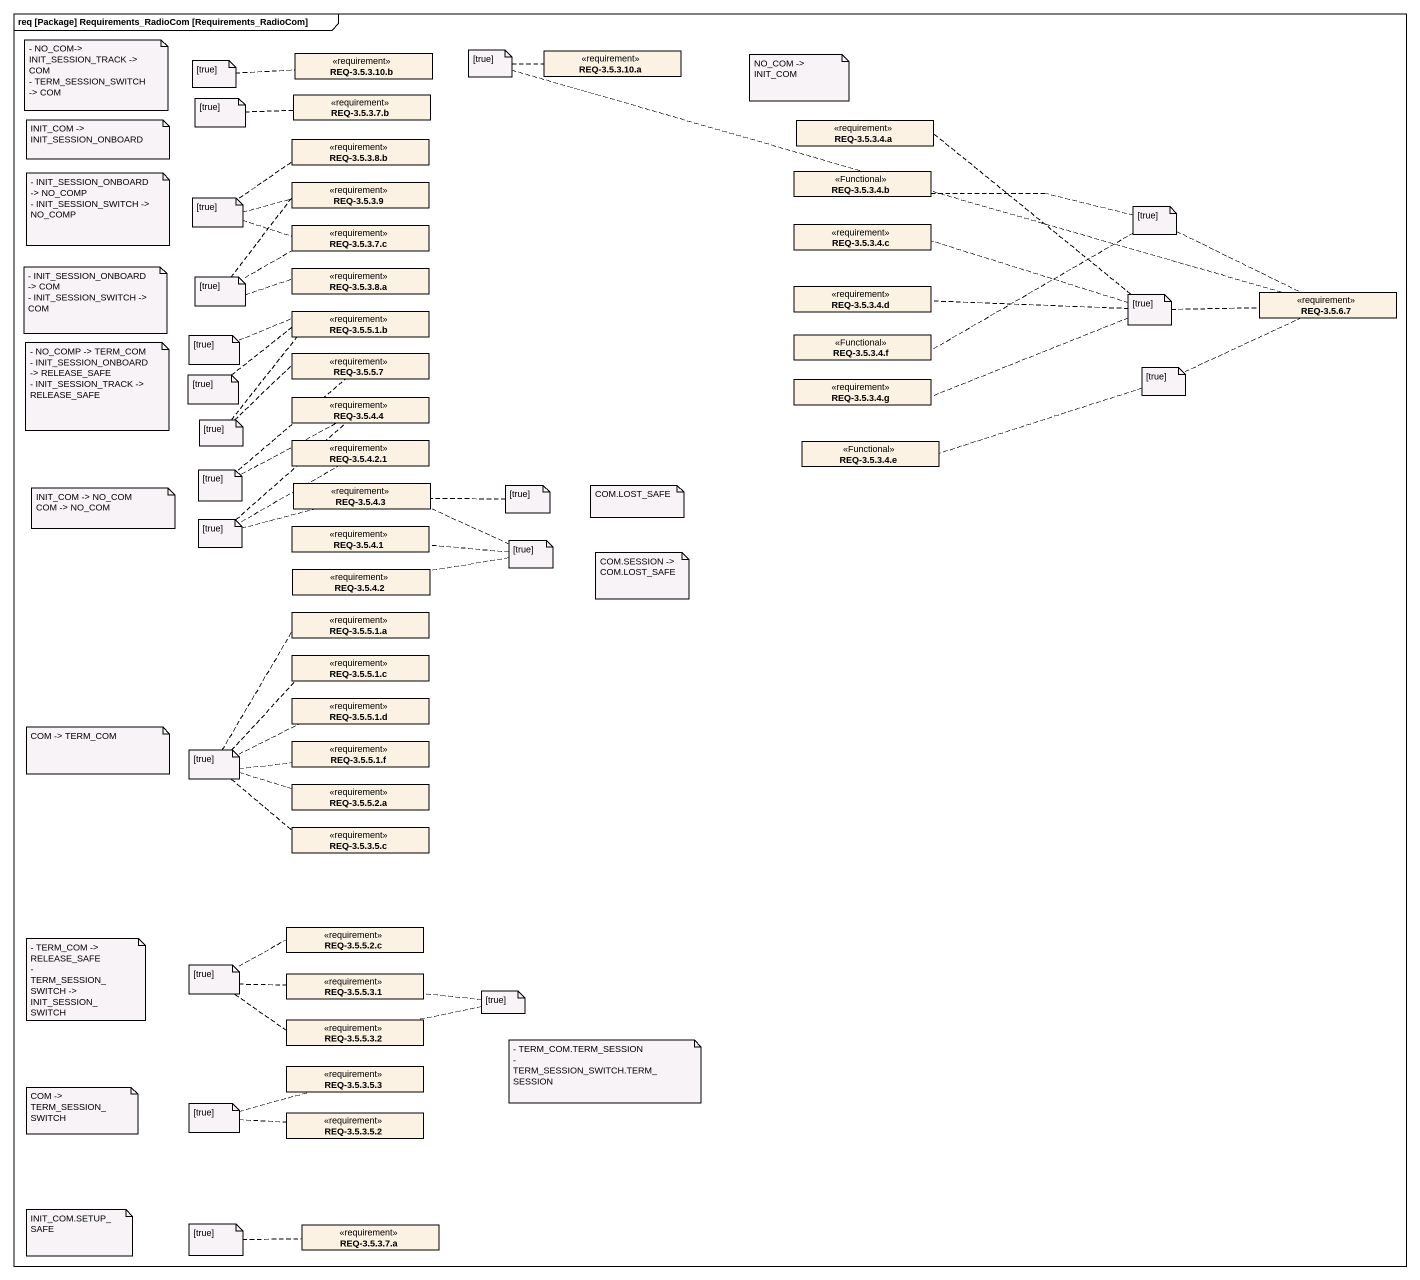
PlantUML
@startuml
mainframe req [Package] Requirements_RadioCom [Requirements_RadioCom]
hide circle
hide empty members
class "REQ-3.5.3.10.a" as REQ_3_5_3_10_a <<requirement>> #FCF2E3
class "REQ-3.5.3.10.b" as REQ_3_5_3_10_b <<requirement>> #FCF2E3
class "REQ-3.5.3.7.b" as REQ_3_5_3_7_b <<requirement>> #FCF2E3
class "REQ-3.5.3.4.a" as REQ_3_5_3_4_a <<requirement>> #FCF2E3
class "REQ-3.5.3.8.b" as REQ_3_5_3_8_b <<requirement>> #FCF2E3
class "REQ-3.5.3.9" as REQ_3_5_3_9 <<requirement>> #FCF2E3
class "REQ-3.5.3.4.b" as REQ_3_5_3_4_b <<Functional>> #FCF2E3
class "REQ-3.5.3.7.c" as REQ_3_5_3_7_c <<requirement>> #FCF2E3
class "REQ-3.5.3.4.c" as REQ_3_5_3_4_c <<requirement>> #FCF2E3
class "REQ-3.5.3.8.a" as REQ_3_5_3_8_a <<requirement>> #FCF2E3
class "REQ-3.5.5.1.b" as REQ_3_5_5_1_b <<requirement>> #FCF2E3
class "REQ-3.5.3.4.d" as REQ_3_5_3_4_d <<requirement>> #FCF2E3
class "REQ-3.5.6.7" as REQ_3_5_6_7 <<requirement>>
class "REQ-3.5.5.7" as REQ_3_5_5_7 <<requirement>> #FCF2E3
class "REQ-3.5.3.4.f" as REQ_3_5_3_4_f <<Functional>> #FCF2E3
class "REQ-3.5.4.4" as REQ_3_5_4_4 <<requirement>> #FCF2E3
class "REQ-3.5.3.4.g" as REQ_3_5_3_4_g <<requirement>> #FCF2E3
class "REQ-3.5.4.2.1" as REQ_3_5_4_2_1 <<requirement>> #FCF2E3
class "REQ-3.5.3.4.e" as REQ_3_5_3_4_e <<Functional>> #FCF2E3
class "REQ-3.5.4.3" as REQ_3_5_4_3 <<requirement>> #FCF2E3
class "REQ-3.5.4.1" as REQ_3_5_4_1 <<requirement>> #FCF2E3
class "REQ-3.5.4.2" as REQ_3_5_4_2 <<requirement>> #FCF2E3
class "REQ-3.5.5.1.a" as REQ_3_5_5_1_a <<requirement>> #FCF2E3
class "REQ-3.5.5.1.c" as REQ_3_5_5_1_c <<requirement>> #FCF2E3
class "REQ-3.5.5.1.d" as REQ_3_5_5_1_d <<requirement>> #FCF2E3
class "REQ-3.5.5.1.f" as REQ_3_5_5_1_f <<requirement>> #FCF2E3
class "REQ-3.5.5.2.a" as REQ_3_5_5_2_a <<requirement>> #FCF2E3
class "REQ-3.5.3.5.c" as REQ_3_5_3_5_c <<requirement>> #FCF2E3
class "REQ-3.5.5.2.c" as REQ_3_5_5_2_c <<requirement>> #FCF2E3
class "REQ-3.5.5.3.1" as REQ_3_5_5_3_1 <<requirement>> #FCF2E3
class "REQ-3.5.5.3.2" as REQ_3_5_5_3_2 <<requirement>> #FCF2E3
class "REQ-3.5.3.5.3" as REQ_3_5_3_5_3 <<requirement>> #FCF2E3
class "REQ-3.5.3.5.2" as REQ_3_5_3_5_2 <<requirement>> #FCF2E3
class "REQ-3.5.3.7.a" as REQ_3_5_3_7_a <<requirement>>
note as N1
  - NO_COM-> INIT_SESSION_TRACK -> COM
  - TERM_SESSION_SWITCH -> COM
end note
note as N2
  [true]
end note
N2 .. REQ_3_5_3_10_a
N2 .. REQ_3_5_6_7
note left of REQ_3_5_3_10_b : [true]
note as N4
  NO_COM -> INIT_COM
end note
note as N5
  INIT_COM -> INIT_SESSION_ONBOARD
end note
note left of REQ_3_5_3_7_b : [true]
note as N7
  - INIT_SESSION_ONBOARD -> NO_COMP
  - INIT_SESSION_SWITCH -> NO_COMP
end note
note as N8
  [true]
end note
N8 .. REQ_3_5_3_8_b
N8 .. REQ_3_5_3_9
N8 .. REQ_3_5_3_7_c
note as N9
  [true]
end note
N9 .. REQ_3_5_3_4_b
N9 .. REQ_3_5_6_7
N9 .. REQ_3_5_3_4_f
note as N10
  - INIT_SESSION_ONBOARD -> COM
  - INIT_SESSION_SWITCH -> COM
end note
note as N11
  [true]
end note
N11 .. REQ_3_5_3_8_a
N11 .. REQ_3_5_3_9
N11 .. REQ_3_5_3_7_c
note as N12
  [true]
end note
N12 .. REQ_3_5_3_4_a
N12 .. REQ_3_5_6_7
N12 .. REQ_3_5_3_4_d
N12 .. REQ_3_5_3_4_c
N12 .. REQ_3_5_3_4_g
note as N13
  - NO_COMP -> TERM_COM
  - INIT_SESSION_ONBOARD -> RELEASE_SAFE
  - INIT_SESSION_TRACK -> RELEASE_SAFE
end note
note left of REQ_3_5_5_1_b : [true]
note left of REQ_3_5_5_1_b : [true]
note as N16
  [true]
end note
N16 .. REQ_3_5_3_4_e
N16 .. REQ_3_5_6_7
note as N17
  [true]
end note
N17 .. REQ_3_5_5_7
N17 .. REQ_3_5_5_1_b
note as N18
  [true]
end note
N18 .. REQ_3_5_5_7
N18 .. REQ_3_5_4_4
note as N19
  INIT_COM -> NO_COM
  COM -> NO_COM
end note
note right of REQ_3_5_4_3 : [true]
note as N21
  COM.LOST_SAFE
end note
note as N22
  [true]
end note
N22 .. REQ_3_5_4_4
N22 .. REQ_3_5_4_2_1
N22 .. REQ_3_5_4_3
note as N23
  [true]
end note
N23 .. REQ_3_5_4_1
N23 .. REQ_3_5_4_3
N23 .. REQ_3_5_4_2
note as N24
  COM.SESSION -> COM.LOST_SAFE
end note
note as N25
  COM -> TERM_COM
end note
note as N26
  [true]
end note
N26 .. REQ_3_5_5_1_a
N26 .. REQ_3_5_5_2_a
N26 .. REQ_3_5_5_1_f
N26 .. REQ_3_5_3_5_c
N26 .. REQ_3_5_5_1_c
N26 .. REQ_3_5_5_1_d
note as N27
  - TERM_COM -> RELEASE_SAFE
  - TERM_SESSION_SWITCH -> INIT_SESSION_SWITCH
end note
note as N28
  [true]
end note
N28 .. REQ_3_5_5_2_c
N28 .. REQ_3_5_5_3_2
N28 .. REQ_3_5_5_3_1
note as N29
  [true]
end note
N29 .. REQ_3_5_5_3_2
N29 .. REQ_3_5_5_3_1
note as N30
  - TERM_COM.TERM_SESSION
  - TERM_SESSION_SWITCH.TERM_SESSION
end note
note as N31
  COM -> TERM_SESSION_SWITCH
end note
note as N32
  [true]
end note
N32 .. REQ_3_5_3_5_2
N32 .. REQ_3_5_3_5_3
note as N33
  INIT_COM.SETUP_SAFE
end note
note left of REQ_3_5_3_7_a : [true]
@enduml
